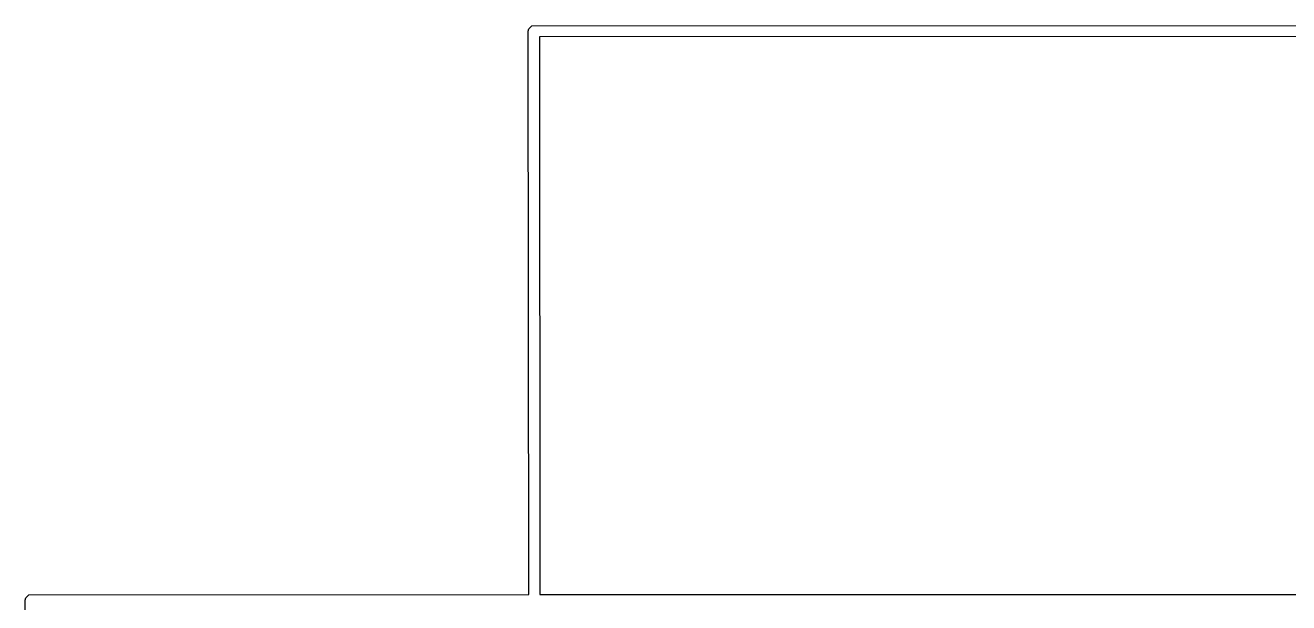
# Model space of a CAD drawing. Extents: x 4.08 to 7.57, y -5.5 to -2.04.
# Drawn here: x 5.234 to 5.751, y -3.597 to -3.361 of the extents above; entities that cross this region are included whole.
import ezdxf

# ---------------------------------------------------------------- set-up
doc = ezdxf.new("R2010")
doc.units = 0
doc.header["$MEASUREMENT"] = 0
doc.layers.add('BLACK', color=7, linetype='CONTINUOUS')

msp = doc.modelspace()

# ---------------------------------------------------------------- linework, layer by layer
at = {"layer": 'BLACK', "linetype": 'CONTINUOUS'}
for p, q in [((5.43995, -3.36236), (5.44123, -3.36108)), ((5.44123, -3.36108), (6.15013, -3.3609)), ((5.43977, -3.36326), (5.43995, -3.36236)), ((5.43995, -3.59385), (5.43977, -3.36326)), ((6.14777, -3.36545), (5.44432, -3.36562)), ((5.44432, -3.36562), (5.44449, -3.59385)), ((5.23404, -3.59516), (5.23532, -3.59388)), ((5.23532, -3.59388), (5.43995, -3.59385)), ((5.44449, -3.59385), (6.14795, -3.59373)), ((5.23386, -3.59606), (5.23404, -3.59516)), ((5.23404, -5.48358), (5.23386, -3.59606))]:
    msp.add_line(p, q, dxfattribs=at)

doc.saveas('drawing.dxf')
